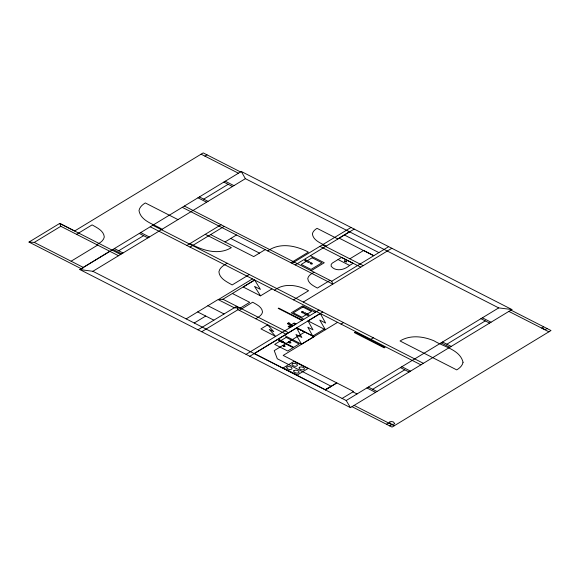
<?xml version="1.0" encoding="UTF-8"?>
<svg xmlns="http://www.w3.org/2000/svg" width="580" height="580" viewBox="0 0 580 580"><rect width="100%" height="100%" fill="white"/><g stroke="black" fill="none" stroke-linecap="round" stroke-linejoin="round"><path stroke-width="0.87" d="M29 242.07L34.278 242.411L83.643 267.598L81.541 268.873L29 242.07L59.733 223.409L74.639 230.985L203.196 152.903L240.526 171.941M34.278 242.411L60.806 226.301L118.501 255.737M204.921 156.129L207.024 154.853M76.545 234.335L92.097 224.888C96.932 227.708 103.747 230.666 104.291 236.981C103.588 240.794 99.927 242.889 96.853 244.688M71.122 261.21L97.687 245.079M83.31 267.423L109.866 251.292M79.822 269.555L241.287 171.484L511.923 309.539L350.45 407.617L79.822 269.555L92.872 271.302L346.195 400.526L350.45 407.617M118.69 250.785L143.594 235.661M203.718 199.143L228.157 184.295M92.872 271.302L245.383 178.669L498.698 307.893L511.923 309.539M186.898 245.47L221.024 224.743M190.073 247.087L224.199 226.36M225.011 241.947L236.481 234.98M227.208 263.255C223.8 265.256 219.697 267.532 218.906 271.774C219.494 278.646 226.918 281.873 232.181 284.939L249.313 274.536M265.19 249.625L253.721 256.592L210.627 234.61M267.764 250.937C279.872 242.179 296.119 245.557 308.386 252.155L290.935 262.755M186.165 318.891L197.635 311.924L213.853 320.16M197.7 311.917L218.08 299.541L234.248 307.784L240.482 308.19M252.438 278.9L218.283 299.642L222.938 299.244L254.606 280.01M292.015 263.305L351.031 227.462M194.235 323.009L205.704 316.042M349.428 231.79L339.075 238.075L373.709 255.737M295.191 264.93L354.206 229.085M197.961 329.824L236.734 306.276L237.996 309.698L286.092 334.232M240.301 308.045L249.704 302.332L232.392 293.502M260.543 295.836L254.526 286.397L260.413 289.398L254.678 280.046L243.208 287.013L260.521 295.844L271.991 288.876M201.717 331.738L237.996 309.698M239.272 310.351L252.655 302.224C256.57 304.507 262.095 306.9 262.53 312.018C261.885 315.44 258.412 317.101 255.722 318.739M274.543 290.181C284.555 282.562 298.272 285.092 308.582 290.718L293.524 299.86M311.148 270.715L324.271 262.747L310.445 255.693M314.07 272.208C311.532 273.731 308.364 275.362 307.762 278.552C308.19 283.526 313.562 285.86 317.369 288.079L330.063 280.365M349.834 258.832L363.631 250.451L373.788 255.635M349.595 265.423L353.039 263.334L341.497 257.447L332.398 263.03L331.209 264.349L331.144 266.249C335.842 272.056 344.694 269.86 349.595 265.423L338.06 259.536M184.375 206.052L331.753 281.227L388.658 246.66M303.282 302.064L391.834 248.276M290.363 324.706L290.877 324.394M290.906 324.988L288.159 326.656L289.92 327.555L295.959 323.887L294.198 322.988L291.428 324.677M246.058 354.358L318.978 310.068M249.806 356.272L322.726 311.982M308.074 320.928L320.283 313.512L325.641 323.089L319.761 320.087L325.409 329.744L308.038 320.907L313.004 329.853L307.813 327.2L312.816 336.161M312.729 336.117L324.198 329.15M337.596 322.342L301.535 344.179L284.222 335.341M341.018 324.089L343.505 322.582M370.867 339.314L373.346 337.806M325.293 389.861L336.762 382.894L353.582 391.478L342.113 398.446M325.387 389.912L336.857 382.945L283.178 355.424L314.179 336.596L296.663 327.918L254.207 353.604M346.195 400.526L498.698 307.893M372.664 389.289L404.731 369.808M446.868 344.215L485.272 320.892M543.692 326.772L541.72 327.976L545.135 329.715L547.107 328.519M386.468 424.284L388.557 423.016M389.659 425.909L391.747 424.647M301.556 344.165L295.959 334.471L301.846 337.473L296.539 327.86L304.892 332.006L274.238 350.625L277.291 358.766L331.252 386.295L325.162 389.666L254.294 353.517M510.973 310.111L551 330.535L392.051 427.098L352.002 406.674M201.093 154.178L238.423 173.217M508.87 311.395L548.919 331.818M344.252 234.929L378.878 252.597M225.257 181.214L233.921 185.636M337.908 238.982L317.043 228.339C314.94 229.622 312.852 231.405 312.395 233.95C313.265 240.671 321.095 243.121 326.192 246.101M223.829 182.091L232.486 186.506M482.372 317.811L491.035 322.226M480.943 318.681L489.6 323.096M322.415 244.847L363.218 265.662M319.942 246.348L360.745 267.162M199.389 196.932L208.046 201.347M197.954 197.802L206.611 202.217M182.272 207.328L332.818 284.12L331.753 281.227M442.54 342.004L451.197 346.419M441.104 342.874L449.768 347.289M230.746 238.46L259.456 253.105M177.98 219.61L145.312 202.949C142.455 204.689 139.62 207.104 138.997 210.555C140.759 221.321 154.244 224.213 162.074 229.267M205.248 234.327L231.355 247.645C218.363 255.57 202.319 250.393 190.051 243.556M152.736 225.265L423.371 363.319M150.256 226.78L420.884 364.834M315.302 312.301L302.716 305.877L291.247 312.845L303.833 319.268M140.694 232.58L149.357 236.995M401.838 366.727L410.495 371.142M139.265 233.45L147.922 237.865M400.403 367.597L409.06 372.012M302.361 320.16L278.675 308.082L278.197 308.371L301.883 320.45M293.545 323.386L295.329 324.271M293.183 325.568C291.602 325.815 288.507 321.001 287.441 323.72L292.668 325.887M296.539 327.86L313.882 336.704M288.767 326.286L290.529 327.185M222.938 299.244L288.579 332.724M114.362 248.573L123.018 252.996M112.926 249.451L121.59 253.866M120.604 254.46L59.733 223.409L60.806 226.301M368.329 387.077L376.986 391.493M207.887 305.725L224.047 313.969M366.901 387.947L375.557 392.363M352.93 391.877L357.012 393.958M354.104 405.391L394.153 425.822M241.287 171.484L245.383 178.669M283.381 345.716C284.07 347.362 285.548 345.144 283.381 345.716M289.21 342.171C289.899 343.824 291.377 341.606 289.21 342.171M302.173 312.083C302.854 313.729 304.333 311.518 302.173 312.083M310.662 263.211C311.344 264.857 312.823 262.646 310.662 263.211M282.895 345.528L283.54 346.463L285.157 346.412L284.519 345.47L282.895 345.528M288.731 341.982L289.369 342.925L290.986 342.874L290.348 341.932L288.731 341.982M301.687 311.895L302.325 312.837L303.942 312.779L303.304 311.837L301.687 311.895M310.177 263.023L310.815 263.958L312.431 263.907L311.801 262.965L310.177 263.023M463.05 362.29C462.427 365.741 459.585 368.162 456.728 369.895L400.048 340.982C410.35 334.602 423.422 336.306 434.087 340.851C443.729 346.825 460.063 349.653 463.05 362.29M294.321 324.046L294.321 324.046M287.992 323.343C287.6 324.974 291.073 321.943 287.992 323.343M289.666 326.678L290.094 326.642L289.666 326.678M286.911 366.951L286.65 367.858C287.687 369.474 290.718 370.279 292.088 368.757L291.675 367.64L290.674 366.995L288.818 366.546L286.911 366.951M292.262 363.696L292.008 364.61C293.045 366.226 296.075 367.024 297.438 365.509L297.025 364.385L296.025 363.74L294.169 363.298L292.262 363.696M293.944 370.54L293.69 371.447C294.727 373.071 297.757 373.868 299.128 372.346L298.707 371.229L297.707 370.584L295.851 370.134L293.944 370.54M299.294 367.285L299.041 368.199C300.077 369.815 303.108 370.613 304.478 369.098L304.065 367.974L303.057 367.329L301.201 366.886L299.294 367.285M389.84 421.921L389.593 422.784C390.579 424.313 393.436 425.067 394.733 423.632L393.392 421.964L391.638 421.544L389.84 421.921M305.696 259.869L304.543 260.565L308.589 262.624L309.735 261.928L305.696 259.869M312.149 257.788L301.216 264.429L311.025 269.432L321.958 262.791L312.149 257.788M344.919 260.797L344.339 261.145L346.173 262.08L346.753 261.732L344.919 260.797M267.656 324.844L260.964 328.904L275.638 336.393L269.272 329.411L273.753 331.688L267.656 324.844M302.876 307.03L293.313 312.83L301.992 317.26L311.547 311.453L302.876 307.03M305.051 312.837L303.906 313.534L307.944 315.6L309.096 314.896L305.051 312.837M279.546 339.793L278.393 340.489L282.438 342.548L283.584 341.852L279.546 339.793M280.154 341.069L274.702 344.375L287.695 351.001L293.139 347.688L280.154 341.069M286.15 337.393L280.698 340.699L293.683 347.326L299.135 344.02L286.15 337.393M293.951 361.405L283.243 367.901L297.243 375.042L307.951 368.539L293.951 361.405M355.177 332.166L354.416 332.63L384.25 347.855L385.018 347.391L355.177 332.166"/></g></svg>
